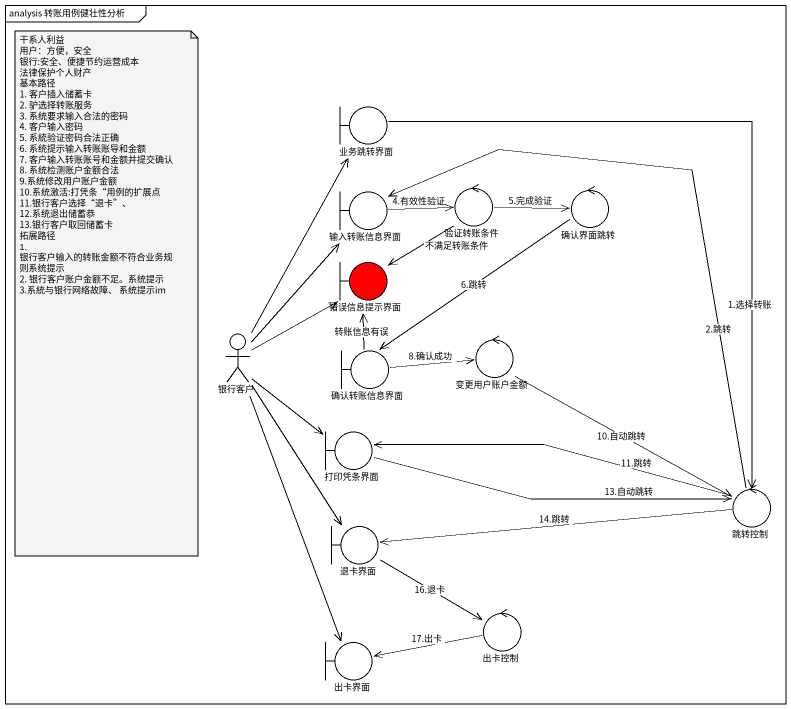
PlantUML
@startuml
mainframe analysis 转账用例健壮性分析
boundary 业务跳转界面
control 验证转账条件
boundary 输入转账信息界面
control 确认界面跳转
boundary 错误信息提示界面 #FF0000
actor 银行客户
control 变更用户账户金额
boundary 确认转账信息界面
boundary 打印凭条界面
control 跳转控制
boundary 退卡界面
control 出卡控制
boundary 出卡界面
业务跳转界面 --> 跳转控制 : 1.选择转账
验证转账条件 -right-> 确认界面跳转 : 5.完成验证
验证转账条件 --> 错误信息提示界面 : 不满足转账条件
输入转账信息界面 -right-> 验证转账条件 : 4.有效性验证
确认界面跳转 --> 确认转账信息界面 : 6.跳转
银行客户 -up-> 业务跳转界面
银行客户 -up-> 输入转账信息界面
银行客户 -up-> 错误信息提示界面
银行客户 --> 打印凭条界面
银行客户 --> 退卡界面
银行客户 --> 出卡界面
变更用户账户金额 -right-> 跳转控制 : 10.自动跳转
确认转账信息界面 -up-> 错误信息提示界面 : 转账信息有误
确认转账信息界面 -right-> 变更用户账户金额 : 8.确认成功
打印凭条界面 -right-> 跳转控制 : 13.自动跳转
跳转控制 -up-> 输入转账信息界面 : 2.跳转
跳转控制 -left-> 打印凭条界面 : 11.跳转
跳转控制 -left-> 退卡界面 : 14.跳转
退卡界面 --> 出卡控制 : 16.退卡
出卡控制 -left-> 出卡界面 : 17.出卡
note as N1
  干系人利益
  用户：方便，安全
  银行:安全、便捷节约运营成本
  法律保护个人财产
  基本路径
  1. 客户插入储蓄卡
  2. 驴选择转账服务
  3. 系统要求输入合法的密码
  4. 客户输入密码
  5. 系統验证密码合法正确
  6. 系统提示输入转账账导和金额
  7. 客户输入转账账号和金额并提交确认
  8. 系统检测账户金额合法
  9.系统修改用户账户金额
  10.系统激活:打凭条“用例的扩展点
  11.银行客户选择“退卡”、
  12.系统退出储蓄恭
  13.银行客户取回储蓄卡
  拓展路径
  1. 银行客户输入的转账金额不符合业务规则系统提示
  2. 银行客户账户金额不足。系统提示
  3.系統与银行网络故障、 系统提示im
end note
@enduml
